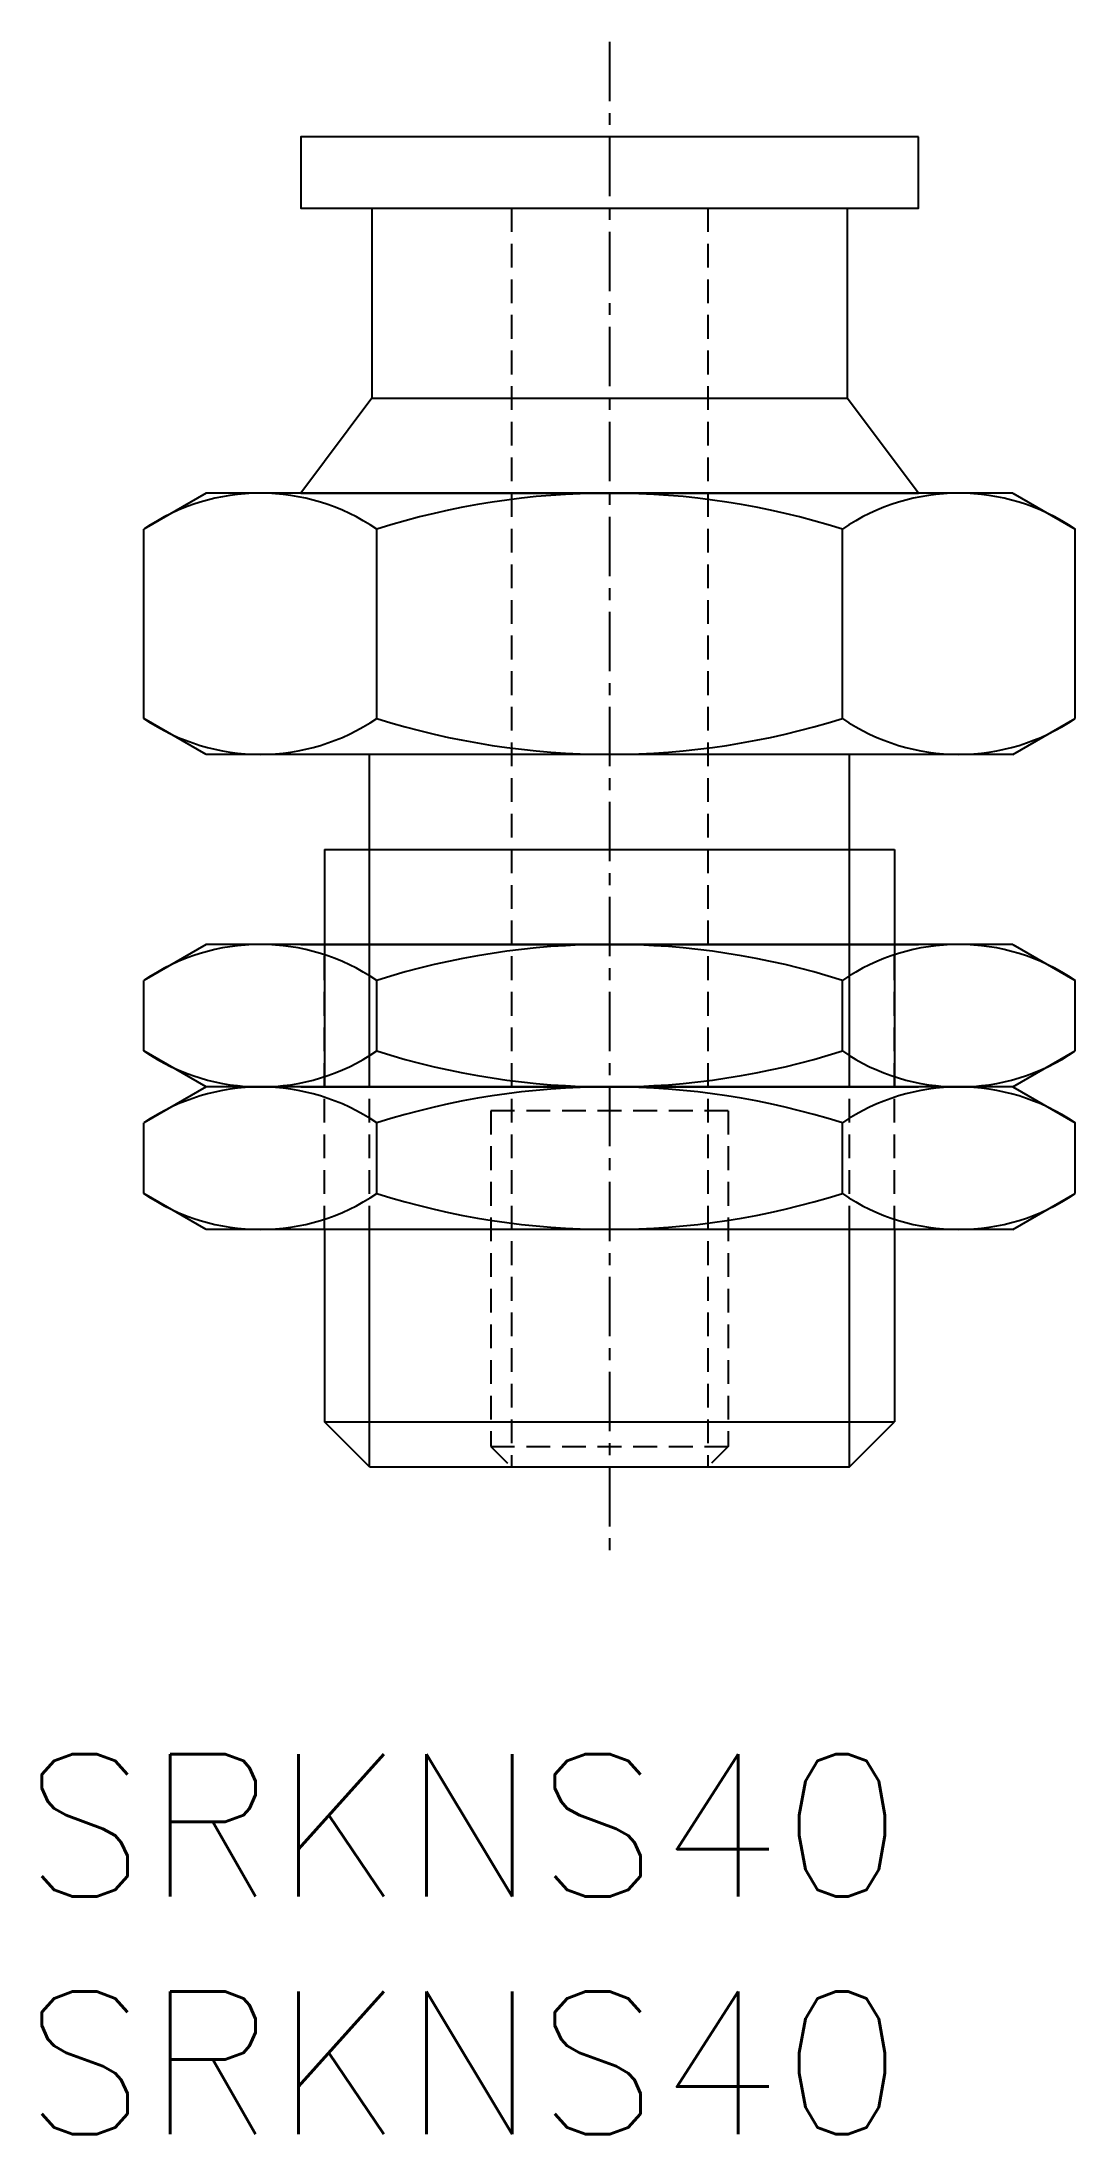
# Model space of a CAD drawing. Extents: x 129.1 to 150.8, y 84.4 to 128.5.
import ezdxf
from ezdxf.enums import TextEntityAlignment as Align

# ---------------------------------------------------------------- set-up
doc = ezdxf.new("R2010")
doc.units = 0
doc.linetypes.add('CENTER', pattern=[2, 1.25, -0.25, 0.25, -0.25])
doc.linetypes.add('DASHED', pattern=[0.75, 0.5, -0.25])
doc.layers.get('0').update_dxf_attribs({"linetype": 'CONTINUOUS'})
doc.layers.add('CENTER', color=1, linetype='CENTER')
doc.styles.get("Standard").update_dxf_attribs({"font": 'txt.shx', "bigfont": 'extfont.shx'})

msp = doc.modelspace()

# ---------------------------------------------------------------- linework, layer by layer
at = {"color": 7, "linetype": 'CONTINUOUS'}
for p, q in [((136.018, 124.962), (136.018, 120.962)), ((146.018, 124.962), (146.018, 120.962)), ((136.018, 120.962), (134.518, 118.962)), ((136.018, 120.962), (146.018, 120.962)), ((147.518, 118.962), (146.018, 120.962)), ((132.531, 118.962), (131.218, 118.204)), ((149.505, 118.962), (132.531, 118.962)), ((149.505, 118.962), (132.531, 118.962)), ((134.518, 118.962), (147.518, 118.962)), ((149.505, 118.962), (150.818, 118.204)), ((131.218, 114.22), (131.218, 118.204)), ((136.118, 114.22), (136.118, 118.204)), ((145.918, 114.22), (145.918, 118.204)), ((150.818, 114.22), (150.818, 118.204)), ((132.531, 113.462), (131.218, 114.22)), ((149.505, 113.462), (150.818, 114.22)), ((149.505, 113.462), (132.531, 113.462)), ((135.965, 111.462), (135.965, 113.462)), ((146.071, 111.462), (146.071, 113.462)), ((135.018, 111.462), (147.018, 111.462)), ((135.018, 111.462), (135.018, 106.462)), ((147.018, 111.462), (147.018, 106.462)), ((132.531, 109.462), (131.218, 108.704)), ((149.505, 109.462), (132.531, 109.462)), ((149.505, 109.462), (132.531, 109.462)), ((134.518, 109.462), (147.518, 109.462)), ((149.505, 109.462), (150.818, 108.704)), ((131.218, 107.22), (131.218, 108.704)), ((136.118, 107.22), (136.118, 108.704)), ((145.918, 107.22), (145.918, 108.704)), ((150.818, 107.22), (150.818, 108.704)), ((132.531, 106.462), (131.218, 107.22)), ((149.505, 106.462), (150.818, 107.22)), ((132.531, 106.462), (131.218, 105.704)), ((149.505, 106.462), (132.531, 106.462)), ((149.505, 106.462), (132.531, 106.462)), ((149.505, 106.462), (132.531, 106.462)), ((134.518, 106.462), (147.518, 106.462)), ((149.505, 106.462), (150.818, 105.704)), ((131.218, 104.22), (131.218, 105.704)), ((136.118, 104.22), (136.118, 105.704)), ((145.918, 104.22), (145.918, 105.704)), ((150.818, 104.22), (150.818, 105.704)), ((132.531, 103.462), (131.218, 104.22)), ((149.505, 103.462), (150.818, 104.22)), ((149.505, 103.462), (132.531, 103.462)), ((135.018, 103.462), (135.018, 99.409)), ((147.018, 103.462), (147.018, 99.409)), ((135.965, 98.462), (135.018, 99.409)), ((135.018, 99.409), (147.018, 99.409)), ((146.071, 98.462), (147.018, 99.409)), ((135.965, 98.462), (146.071, 98.462)), ((138.951, 98.462), (143.085, 98.462))]:
    msp.add_line(p, q, dxfattribs=at)
at = {"color": 3, "linetype": 'DASHED'}
for p, q in [((138.951, 124.962), (138.951, 98.462)), ((143.085, 124.962), (143.085, 98.462)), ((135.018, 106.462), (135.018, 109.462)), ((135.965, 106.462), (135.965, 109.462)), ((146.071, 106.462), (146.071, 109.462)), ((147.018, 106.462), (147.018, 109.462)), ((135.018, 103.462), (135.018, 106.462)), ((135.965, 103.462), (135.965, 106.462)), ((146.071, 103.462), (146.071, 106.462)), ((147.018, 103.462), (147.018, 106.462)), ((143.518, 105.962), (138.518, 105.962)), ((138.518, 105.962), (138.518, 98.895)), ((143.518, 105.962), (143.518, 98.895)), ((138.518, 98.895), (138.951, 98.462)), ((138.518, 98.895), (143.518, 98.895)), ((143.518, 98.895), (143.085, 98.462))]:
    msp.add_line(p, q, dxfattribs=at)
at = {"color": 3, "linetype": 'CONTINUOUS'}
for p, q in [((135.965, 106.462), (135.965, 111.462)), ((146.071, 106.462), (146.071, 111.462)), ((135.965, 98.462), (135.965, 103.462)), ((146.071, 98.462), (146.071, 103.462))]:
    msp.add_line(p, q, dxfattribs=at)
at = {"color": 7, "linetype": 'CONTINUOUS'}
msp.add_lwpolyline([(147.518, 126.462), (134.518, 126.462), (134.518, 124.962), (147.518, 124.962)], close=True, dxfattribs=at)
for centre, radius, start, end in [((133.668, 114.623), 4.338, 55.6157, 124.3843), ((141.018, 102.746), 16.216, 72.412, 107.588), ((148.368, 114.623), 4.338, 55.6157, 124.3843), ((133.668, 117.8), 4.338, 235.6157, 304.3843), ((141.018, 129.678), 16.216, 252.412, 287.588), ((148.368, 117.8), 4.338, 235.6157, 304.3843), ((133.668, 105.123), 4.338, 55.6157, 124.3843), ((141.018, 93.246), 16.216, 72.412, 107.588), ((148.368, 105.123), 4.338, 55.6157, 124.3843), ((133.668, 110.8), 4.338, 235.6157, 304.3843), ((141.018, 122.678), 16.216, 252.412, 287.588), ((148.368, 110.8), 4.338, 235.6157, 304.3843), ((133.668, 102.123), 4.338, 55.6157, 124.3843), ((141.018, 90.246), 16.216, 72.412, 107.588), ((148.368, 102.123), 4.338, 55.6157, 124.3843), ((133.668, 107.8), 4.338, 235.6157, 304.3843), ((141.018, 119.678), 16.216, 252.412, 287.588), ((148.368, 107.8), 4.338, 235.6157, 304.3843)]:
    msp.add_arc(centre, radius, start, end, dxfattribs=at)
at = {"layer": 'CENTER', "color": 1, "linetype": 'CENTER'}
msp.add_line((141.018, 128.462), (141.018, 96.462), dxfattribs=at)

# ---------------------------------------------------------------- texts
at = {"color": 7, "linetype": 'CONTINUOUS'}
for p in [(128.683, 90.917), (128.683, 85.917)]:
    msp.add_text('SRKNS40', height=3, dxfattribs=at).set_placement(p, align=Align.MIDDLE_LEFT)

doc.saveas('drawing.dxf')
